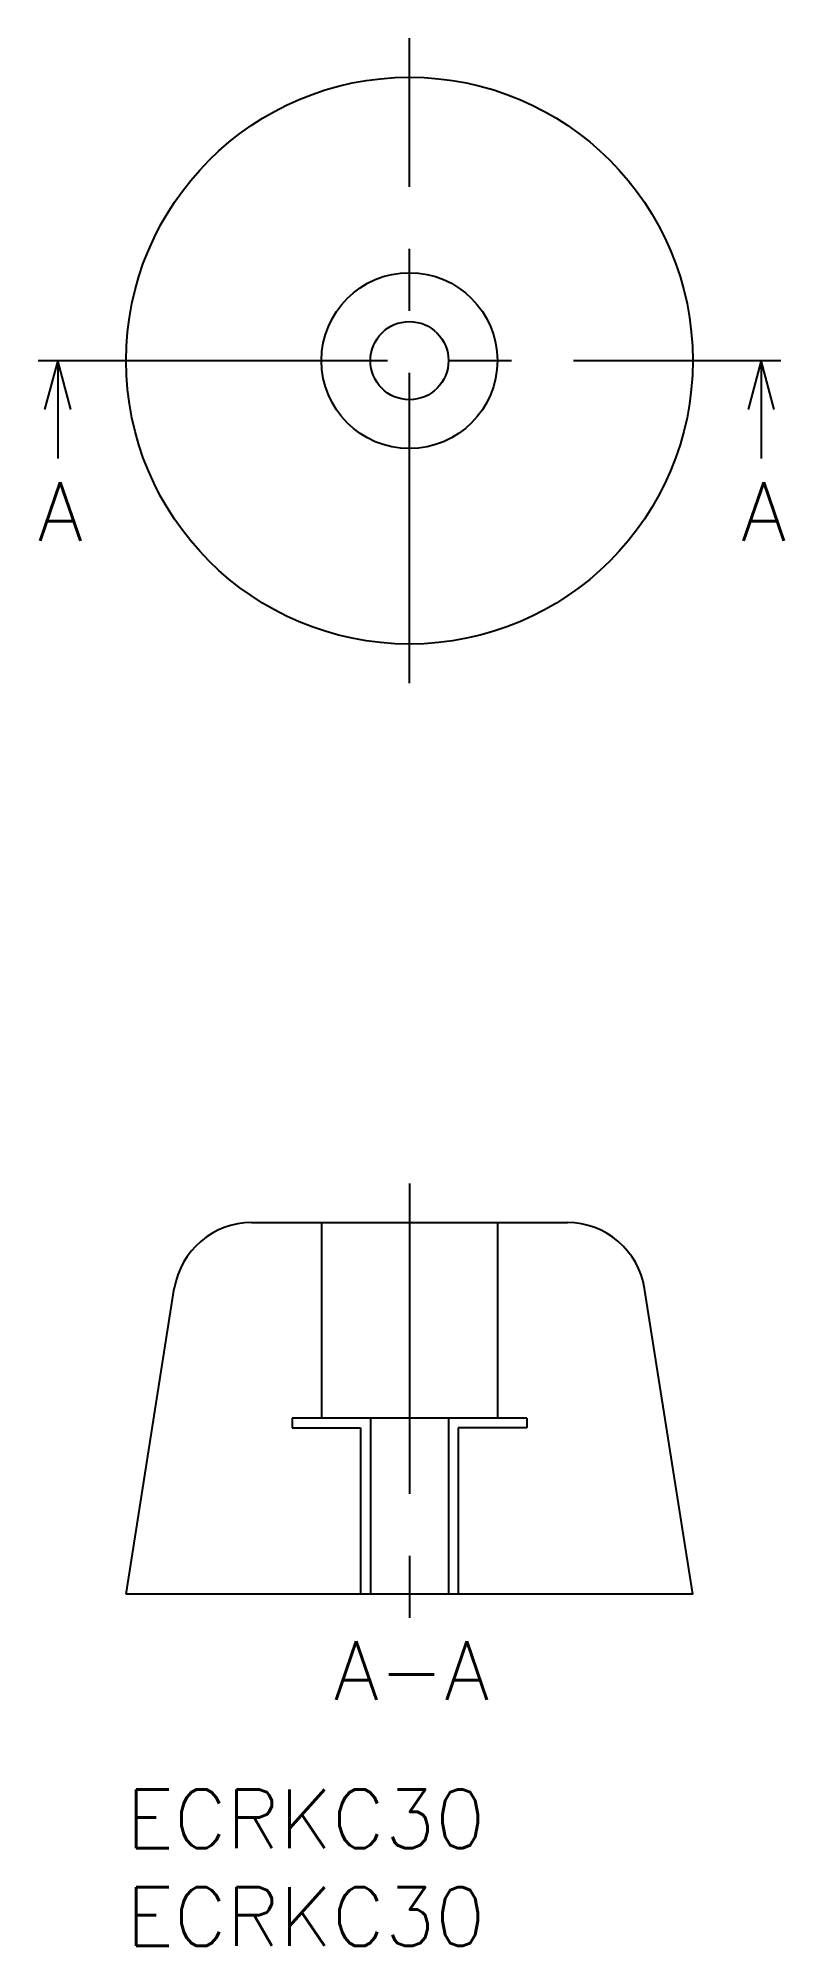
# Model space of a CAD drawing. Extents: x -4.5 to 33.7, y -8 to 89.6.
import ezdxf

# ---------------------------------------------------------------- set-up
doc = ezdxf.new("R2010")
doc.units = 0
doc.header["$LTSCALE"] = 0.5
doc.linetypes.add('CENTER', pattern=[50.8, 31.75, -6.35, 6.35, -6.35])
for name, color, linetype in [('MSM_CENTER', 1, 'CENTER'), ('MSM_CONTINUOUS', 7, 'CONTINUOUS'), ('MSM_PART_NUMBER', 7, 'CONTINUOUS')]:
    doc.layers.add(name, color=color, linetype=linetype)
doc.styles.get("Standard").update_dxf_attribs({"font": 'txt.shx', "height": 3, "bigfont": 'bigfont.shx'})

# ---------------------------------------------------------------- blocks, each defined once
blk = doc.blocks.new('*U2')
at = {"layer": 'MSM_PART_NUMBER'}
blk.add_text('ECRKC30', height=3, dxfattribs=at).set_placement((0, -3))
blk = doc.blocks.new('*U3')
at = {"layer": 'MSM_PART_NUMBER'}
blk.add_text('ECRKC30', height=3, dxfattribs=at).set_placement((0, -8))
blk = doc.blocks.new('*U4')
at = {"layer": 'MSM_CONTINUOUS'}
blk.add_text('A-A', height=3, dxfattribs=at).set_placement((10.623, 4.593))
blk = doc.blocks.new('*U5')
at = {"layer": 'MSM_CONTINUOUS'}
blk.add_text('A', height=3, dxfattribs=at).set_placement((31.474, 63.891))
blk = doc.blocks.new('*U6')
at = {"layer": 'MSM_CONTINUOUS'}
blk.add_text('A', height=3, dxfattribs=at).set_placement((-4.526, 63.891))

msp = doc.modelspace()

# ---------------------------------------------------------------- linework, layer by layer
at = {"layer": 'MSM_CENTER'}
for p, q in [((14.5, 56.602), (14.5, 89.602)), ((-2.5, 73.102), (31.5, 73.102)), ((14.5, 31), (14.5, 8))]:
    msp.add_line(p, q, dxfattribs=at)
at = {"layer": 'MSM_CONTINUOUS'}
for p, q in [((-4.5, 73.102), (-2.5, 73.102)), ((31.5, 73.102), (33.5, 73.102)), ((6.418, 29), (22.582, 29)), ((10, 29), (10, 19)), ((19, 29), (19, 19)), ((0, 10), (2.467, 25.624)), ((29, 10), (26.533, 25.624)), ((20.5, 19), (8.5, 19)), ((8.5, 19), (8.5, 18.5)), ((12.5, 19), (12.5, 10)), ((16.5, 19), (16.5, 10)), ((20.5, 19), (20.5, 18.5)), ((8.5, 18.5), (12, 18.5)), ((12, 18.5), (12, 10)), ((20.5, 18.5), (17, 18.5)), ((17, 18.5), (17, 10)), ((29, 10), (0, 10))]:
    msp.add_line(p, q, dxfattribs=at)
for radius in [14.5, 4.5, 2]:
    msp.add_circle((14.5, 73.102), radius, dxfattribs=at)
for centre, start, end in [((6.418, 25), 90, 171.02737), ((22.582, 25), 8.97263, 90)]:
    msp.add_arc(centre, 4, start, end, dxfattribs=at)
at = {"layer": 'MSM_PART_NUMBER'}
for p, q in [((-3.5, 73.102), (-4.17, 70.602)), ((-2.83, 70.602), (-3.5, 73.102)), ((-3.5, 73.102), (-3.5, 68.102)), ((32.5, 73.102), (31.83, 70.602)), ((33.17, 70.602), (32.5, 73.102)), ((32.5, 73.102), (32.5, 68.102))]:
    msp.add_line(p, q, dxfattribs=at)

# ---------------------------------------------------------------- block references
at = {"layer": 'MSM_CONTINUOUS'}
for name in ['*U6', '*U5', '*U4', '*U2', '*U3']:
    msp.add_blockref(name, (0, 0), dxfattribs=at)

doc.saveas('drawing.dxf')
